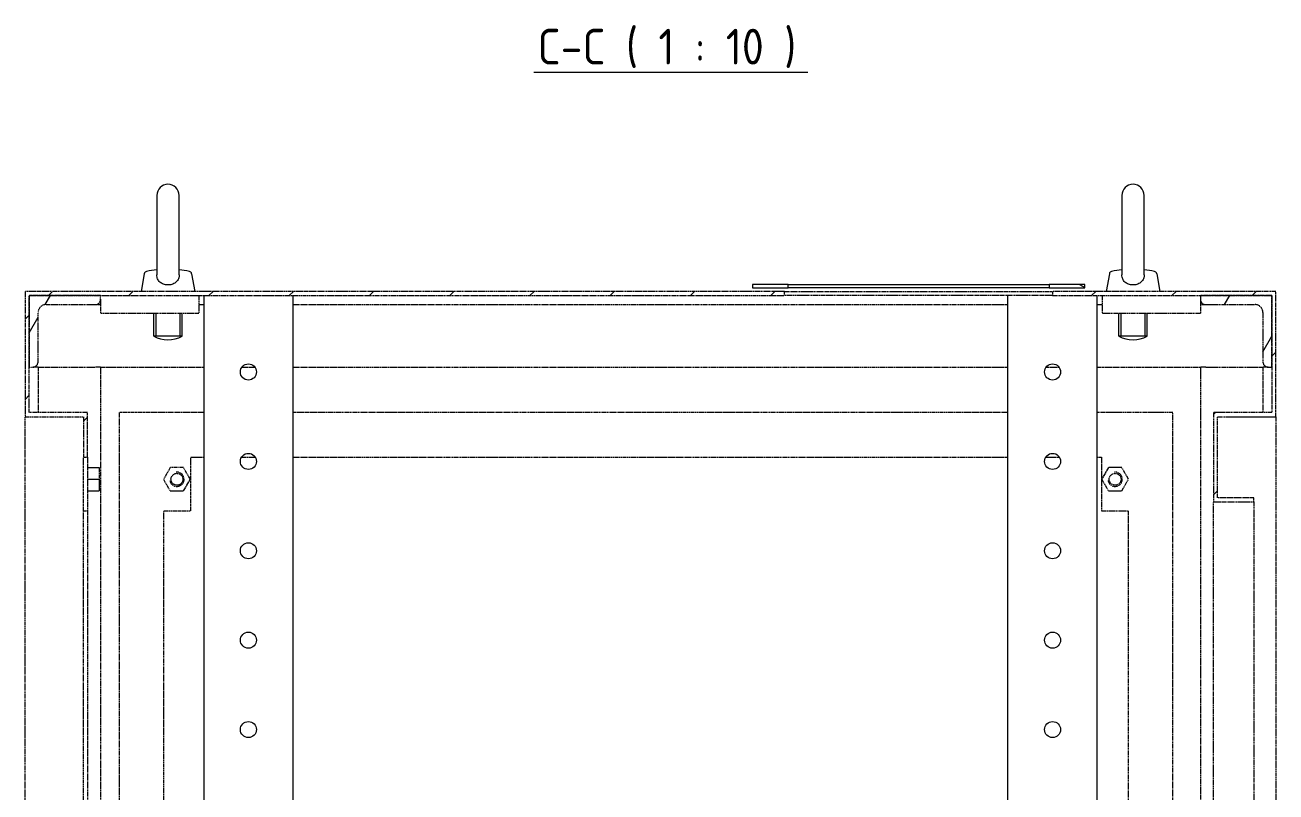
# Model space of a CAD drawing. Header units: millimetres. Extents: x 0 to 8410, y 0 to 5940.
# Drawn here: x 2028 to 2728, y 2751 to 3180 of the extents above; entities that cross this region are included whole.
import ezdxf

# ---------------------------------------------------------------- set-up
doc = ezdxf.new("R2010")
doc.units = ezdxf.units.MM
doc.header["$LTSCALE"] = 10
doc.linetypes.add('DOUBLE_DASH_CHAIN', pattern=[1.2403, 0.6614, -0.0827, 0.1654, -0.0827, 0.1654, -0.0827])
for name, color, linetype, lineweight, true_color in [('가시적인 것(ISO)', 3, 'Continuous', 5, 0x00ff00), ('가시적인 좁은 것(ISO)', 3, 'Continuous', 5, 0x00ff00), ('기호(ISO)', 5, 'Continuous', 5, 0x0000ff), ('참조(ISO)', 6, 'DOUBLE_DASH_CHAIN', 5, 0xff00ff)]:
    doc.layers.add(name, color=color, linetype=linetype, lineweight=lineweight, true_color=true_color)
doc.layers.add('해치(ISO)', color=7, linetype='Continuous', lineweight=5)
doc.styles.add('텍스트 스타일466', font='isocp.shx')

msp = doc.modelspace()

# ---------------------------------------------------------------- hatches: boundary and pattern name
at = {"layer": '해치(ISO)'}
h = msp.add_hatch(dxfattribs=at)
h.set_pattern_fill('ANSI31', color=256, scale=254, angle=105.00025, style=0)
h.set_pattern_definition([(150.00025, (0, 0), (-15.87488, -27.49637), [])])
h.paths.add_polyline_path([(2454.56, 3032.83), (2454.56, 3034.83), (2434.56, 3034.83), (2434.56, 3032.83)])
h.paths.add_polyline_path([(2600.56, 3034.83), (2600.56, 3032.83), (2620.56, 3032.83), (2620.56, 3034.83)])
h = msp.add_hatch(dxfattribs=at)
h.set_pattern_fill('ANSI31', color=256, scale=254, style=0)
h.set_pattern_definition([(45, (0, 0), (-22.45064, 22.45064), [])])
h.paths.add_polyline_path([(2452.56, 3028.53), (2452.56, 3030.83), (2027.56, 3030.83), (2027.56, 2960.83), (2060.26, 2960.83), (2060.26, 2938.13), (2062.56, 2938.13), (2062.56, 2963.13), (2029.86, 2963.13), (2029.86, 2988.53), (2029.86, 3028.53), (2069.86, 3028.53)])
h.paths.add_polyline_path([(2725.26, 2963.13), (2692.56, 2963.13), (2692.56, 2913.13), (2715.26, 2913.13), (2715.26, 2915.43), (2694.86, 2915.43), (2694.86, 2960.83), (2727.56, 2960.83), (2727.56, 3030.83), (2602.56, 3030.83), (2602.56, 3028.53), (2685.26, 3028.53), (2725.26, 3028.53), (2725.26, 2988.53)])
h.paths.add_polyline_path([(2027.56, 930.83), (2147.56, 930.83), (2607.56, 930.83), (2727.56, 930.83), (2727.56, 1000.83), (2694.86, 1000.83), (2694.86, 1046.23), (2715.26, 1046.23), (2715.26, 1048.53), (2692.56, 1048.53), (2692.56, 998.53), (2725.26, 998.53), (2725.26, 976.73), (2725.26, 939.53), (2725.26, 933.13), (2718.86, 933.13), (2681.66, 933.13), (2675.26, 933.13), (2575.26, 933.13), (2179.86, 933.13), (2079.86, 933.13), (2073.46, 933.13), (2036.26, 933.13), (2029.86, 933.13), (2029.86, 939.53), (2029.86, 976.73), (2029.86, 998.53), (2062.56, 998.53), (2062.56, 1023.53), (2060.26, 1023.53), (2060.26, 1000.83), (2027.56, 1000.83)])
h = msp.add_hatch(dxfattribs=at)
h.set_pattern_fill('ANSI31', color=256, scale=254, angle=14.99998, style=0)
h.set_pattern_definition([(60, (0, 0), (-27.4963, 15.875), [])])
edge = h.paths.add_edge_path()
edge.add_line((2029.86, 3028.53), (2029.86, 2988.53))
edge.add_line((2029.86, 2988.53), (2031.86, 2988.53))
edge.add_ellipse((2031.86, 2991.53), major_axis=(0, -3), ratio=1, start_angle=0, end_angle=90)
edge.add_line((2034.86, 2991.53), (2034.86, 3019.03))
edge.add_ellipse((2039.36, 3019.03), major_axis=(-4.5, 0), ratio=1, start_angle=270, end_angle=360, ccw=False)
edge.add_line((2039.36, 3023.53), (2066.86, 3023.53))
edge.add_ellipse((2066.86, 3026.53), major_axis=(0, -3), ratio=1, start_angle=0, end_angle=90)
edge.add_line((2069.86, 3026.53), (2069.86, 3028.53))
edge.add_line((2069.86, 3028.53), (2029.86, 3028.53))
edge = h.paths.add_edge_path()
edge.add_line((2725.26, 3028.53), (2685.26, 3028.53))
edge.add_line((2685.26, 3028.53), (2685.26, 3026.53))
edge.add_ellipse((2688.26, 3026.53), major_axis=(-3, 0), ratio=1, start_angle=0, end_angle=90)
edge.add_line((2688.26, 3023.53), (2715.76, 3023.53))
edge.add_ellipse((2715.76, 3019.03), major_axis=(0, 4.5), ratio=1, start_angle=270, end_angle=360, ccw=False)
edge.add_line((2720.26, 3019.03), (2720.26, 2991.53))
edge.add_ellipse((2723.26, 2991.53), major_axis=(-3, 0), ratio=1, start_angle=0, end_angle=90)
edge.add_line((2723.26, 2988.53), (2725.26, 2988.53))
edge.add_line((2725.26, 2988.53), (2725.26, 3028.53))

# ---------------------------------------------------------------- linework, layer by layer
at = {"layer": '가시적인 것(ISO)'}
for p, q in [((2101.31, 3084.58), (2101.31, 3040.21)), ((2113.81, 3040.21), (2113.81, 3084.58)), ((2641.31, 3084.58), (2641.31, 3040.21)), ((2653.81, 3040.21), (2653.81, 3084.58)), ((2094.32, 3040.78), (2092.56, 3030.83)), ((2120.81, 3040.78), (2122.56, 3030.83)), ((2634.32, 3040.78), (2632.56, 3030.83)), ((2660.81, 3040.78), (2662.56, 3030.83)), ((2454.56, 3034.83), (2434.56, 3034.83)), ((2434.56, 3034.83), (2434.56, 3032.83)), ((2434.56, 3032.83), (2454.56, 3032.83)), ((2454.56, 3032.83), (2454.56, 3034.83)), ((2454.56, 3034.83), (2600.56, 3034.83)), ((2600.56, 3032.83), (2454.56, 3032.83)), ((2600.56, 3034.83), (2600.56, 3032.83)), ((2620.56, 3034.83), (2600.56, 3034.83)), ((2600.56, 3032.83), (2620.56, 3032.83)), ((2620.56, 3032.83), (2620.56, 3034.83)), ((2127.56, 3028.53), (2127.56, 1960.33)), ((2177.56, 2506.83), (2177.56, 3028.53)), ((2577.56, 2506.83), (2577.56, 3028.53)), ((2627.56, 2670.83), (2627.56, 3028.53)), ((2099.56, 3005.83), (2099.56, 3018.53)), ((2115.56, 3005.83), (2115.56, 3018.53)), ((2639.56, 3005.83), (2639.56, 3018.53)), ((2655.56, 3005.83), (2655.56, 3018.53)), ((2115.56, 3005.83), (2099.56, 3005.83)), ((2655.56, 3005.83), (2639.56, 3005.83))]:
    msp.add_line(p, q, dxfattribs=at)
for centre in [(2152.56, 2985.83), (2602.56, 2985.83), (2152.56, 2935.83), (2602.56, 2935.83), (2152.56, 2885.83), (2602.56, 2885.83), (2152.56, 2835.83), (2602.56, 2835.83), (2152.56, 2785.83), (2602.56, 2785.83)]:
    msp.add_circle(centre, 4.5, dxfattribs=at)
for centre, radius, start, end in [((2107.56, 3084.58), 6.25, 0, 180), ((2647.56, 3084.58), 6.25, 0, 180), ((2095.89, 3040.5), 1.6, 102.02655, 170), ((2107.56, 2985.72), 57.61, 96.22838, 102.02655), ((2107.56, 2985.72), 57.61, 77.97345, 83.77162), ((2119.23, 3040.5), 1.6, 10, 77.97345), ((2635.89, 3040.5), 1.6, 102.02655, 170), ((2647.56, 2985.72), 57.61, 96.22838, 102.02655), ((2647.56, 2985.72), 57.61, 77.97345, 83.77162), ((2659.23, 3040.5), 1.6, 10, 77.97345), ((2107.56, 3020.83), 17, 241.92751, 298.07249), ((2647.56, 3020.83), 17, 241.92751, 298.07249)]:
    msp.add_arc(centre, radius, start, end, dxfattribs=at)
for points in [[(2113.81, 3040.21), (2113.82, 3039.63), (2113.74, 3039.05), (2113.37, 3037.81), (2113.04, 3037.19), (2112.12, 3036.09), (2111.54, 3035.63), (2110.18, 3034.91), (2109.41, 3034.67), (2107.81, 3034.45), (2106.99, 3034.46), (2105.41, 3034.76), (2104.66, 3035.03), (2103.33, 3035.82), (2102.76, 3036.32), (2101.9, 3037.52), (2101.61, 3038.19), (2101.36, 3039.34), (2101.31, 3039.77), (2101.31, 3040.21)], [(2653.81, 3040.21), (2653.82, 3039.63), (2653.74, 3039.05), (2653.37, 3037.81), (2653.04, 3037.19), (2652.12, 3036.09), (2651.54, 3035.63), (2650.18, 3034.91), (2649.41, 3034.67), (2647.81, 3034.45), (2646.99, 3034.46), (2645.41, 3034.76), (2644.66, 3035.03), (2643.33, 3035.82), (2642.76, 3036.32), (2641.9, 3037.52), (2641.61, 3038.19), (2641.36, 3039.34), (2641.31, 3039.77), (2641.31, 3040.21)]]:
    msp.add_open_spline(points, degree=3, knots=[0.057721, 0.057721, 0.057721, 0.057721, 0.238999, 0.238999, 0.466929, 0.466929, 0.703409, 0.703409, 0.948288, 0.948288, 1.19194, 1.19194, 1.435841, 1.435841, 1.680633, 1.680633, 1.91384, 1.91384, 2.049706, 2.049706, 2.049706, 2.049706], dxfattribs=at)
at = {"layer": '가시적인 좁은 것(ISO)'}
for p, q in [((2100.77, 3018.53), (2100.77, 3005.83)), ((2114.36, 3005.83), (2114.36, 3018.53)), ((2640.77, 3018.53), (2640.77, 3005.83)), ((2654.36, 3005.83), (2654.36, 3018.53))]:
    msp.add_line(p, q, dxfattribs=at)
at = {"layer": '기호(ISO)', "color": 7, "lineweight": 18}
msp.add_line((2312.3, 3153.62), (2465.67, 3153.62), dxfattribs=at)
at = {"layer": '참조(ISO)', "ltscale": 0.364531}
msp.add_line((2452.56, 3030.83), (2027.56, 3030.83), dxfattribs=at)
at = {"layer": '참조(ISO)', "ltscale": 0.352737}
for p, q in [((2027.56, 3030.83), (2027.56, 2960.83)), ((2727.56, 2960.83), (2727.56, 3030.83))]:
    msp.add_line(p, q, dxfattribs=at)
at = {"layer": '참조(ISO)', "ltscale": 0.351528}
for p, q in [((2029.86, 2963.13), (2029.86, 3028.53)), ((2725.26, 3028.53), (2725.26, 2963.13))]:
    msp.add_line(p, q, dxfattribs=at)
at = {"layer": '참조(ISO)', "ltscale": 0.362558}
msp.add_line((2029.86, 3028.53), (2452.56, 3028.53), dxfattribs=at)
at = {"layer": '참조(ISO)', "ltscale": 0.358336}
for p, q in [((2029.86, 3028.53), (2029.86, 2988.53)), ((2069.86, 3028.53), (2029.86, 3028.53)), ((2725.26, 3028.53), (2685.26, 3028.53)), ((2725.26, 2988.53), (2725.26, 3028.53))]:
    msp.add_line(p, q, dxfattribs=at)
at = {"layer": '참조(ISO)', "ltscale": 0.063385}
for p, q in [((2069.86, 3026.53), (2069.86, 3028.53)), ((2685.26, 3028.53), (2685.26, 3026.53)), ((2029.86, 2988.53), (2031.86, 2988.53)), ((2723.26, 2988.53), (2725.26, 2988.53))]:
    msp.add_line(p, q, dxfattribs=at)
at = {"layer": '참조(ISO)', "ltscale": 0.322503}
for p, q in [((2069.86, 3026.53), (2069.86, 3018.53)), ((2685.26, 3026.53), (2685.26, 3018.53))]:
    msp.add_line(p, q, dxfattribs=at)
at = {"layer": '참조(ISO)', "ltscale": 0.403128}
for p, q in [((2124.86, 3028.53), (2124.86, 3018.53)), ((2630.26, 3028.53), (2630.26, 3018.53)), ((2105.26, 2908.13), (2120.26, 2908.13)), ((2629.86, 2908.13), (2644.86, 2908.13))]:
    msp.add_line(p, q, dxfattribs=at)
at = {"layer": '참조(ISO)', "ltscale": 0.072907}
for p, q in [((2452.56, 3028.53), (2452.56, 3030.83)), ((2602.56, 3030.83), (2602.56, 3028.53)), ((2060.26, 2938.13), (2062.56, 2938.13)), ((2627.56, 2938.13), (2629.86, 2938.13)), ((2715.26, 2913.13), (2715.26, 2915.43)), ((2060.26, 2908.13), (2062.56, 2908.13))]:
    msp.add_line(p, q, dxfattribs=at)
at = {"layer": '참조(ISO)', "ltscale": 0.36648}
for p, q in [((2452.56, 3030.83), (2602.56, 3030.83)), ((2602.56, 3028.53), (2452.56, 3028.53)), ((2692.56, 2963.13), (2692.56, 2913.13))]:
    msp.add_line(p, q, dxfattribs=at)
at = {"layer": '참조(ISO)', "ltscale": 0.359936}
msp.add_line((2727.56, 3030.83), (2602.56, 3030.83), dxfattribs=at)
at = {"layer": '참조(ISO)', "ltscale": 0.366399}
msp.add_line((2602.56, 3028.53), (2725.26, 3028.53), dxfattribs=at)
at = {"layer": '참조(ISO)', "ltscale": 0.369534}
for p, q in [((2034.86, 2991.53), (2034.86, 3019.03)), ((2039.36, 3023.53), (2066.86, 3023.53)), ((2124.86, 3018.53), (2069.86, 3018.53)), ((2685.26, 3018.53), (2630.26, 3018.53)), ((2688.26, 3023.53), (2715.76, 3023.53)), ((2720.26, 3019.03), (2720.26, 2991.53)), ((2039.36, 2988.53), (2066.86, 2988.53)), ((2688.26, 2988.53), (2715.76, 2988.53))]:
    msp.add_line(p, q, dxfattribs=at)
at = {"layer": '참조(ISO)', "ltscale": 0.095127}
for p, q in [((2066.86, 3023.53), (2069.86, 3023.53)), ((2685.26, 3023.53), (2688.26, 3023.53))]:
    msp.add_line(p, q, dxfattribs=at)
at = {"layer": '참조(ISO)', "ltscale": 0.085604}
for p, q in [((2124.86, 3023.53), (2127.56, 3023.53)), ((2627.56, 3023.53), (2630.26, 3023.53))]:
    msp.add_line(p, q, dxfattribs=at)
at = {"layer": '참조(ISO)', "ltscale": 0.362363}
for p, q in [((2177.56, 3023.53), (2577.56, 3023.53)), ((2177.56, 2988.53), (2577.56, 2988.53)), ((2577.56, 2963.13), (2177.56, 2963.13)), ((2177.56, 2938.13), (2577.56, 2938.13))]:
    msp.add_line(p, q, dxfattribs=at)
at = {"layer": '참조(ISO)', "ltscale": 0.149482}
for p, q in [((2034.86, 2988.53), (2031.86, 2988.53)), ((2069.86, 2988.53), (2066.86, 2988.53)), ((2688.26, 2988.53), (2685.26, 2988.53)), ((2723.26, 2988.53), (2720.26, 2988.53))]:
    msp.add_line(p, q, dxfattribs=at)
at = {"layer": '참조(ISO)', "ltscale": 0.341315}
for p, q in [((2034.86, 2988.53), (2034.86, 2963.13)), ((2720.26, 2988.53), (2720.26, 2963.13))]:
    msp.add_line(p, q, dxfattribs=at)
at = {"layer": '참조(ISO)', "ltscale": 0.284955}
for p, q in [((2034.86, 2988.53), (2039.36, 2988.53)), ((2715.76, 2988.53), (2720.26, 2988.53))]:
    msp.add_line(p, q, dxfattribs=at)
at = {"layer": '참조(ISO)', "ltscale": 0.357854}
for p, q in [((2069.86, 2988.53), (2127.56, 2988.53)), ((2627.56, 2988.53), (2685.26, 2988.53))]:
    msp.add_line(p, q, dxfattribs=at)
at = {"layer": '참조(ISO)', "ltscale": 0.362576}
msp.add_line((2069.86, 2988.53), (2069.86, 1320.13), dxfattribs=at)
at = {"layer": '참조(ISO)', "ltscale": 0.290252}
for p, q in [((2148.96, 2988.53), (2156.16, 2988.53)), ((2598.96, 2988.53), (2606.16, 2988.53))]:
    msp.add_line(p, q, dxfattribs=at)
at = {"layer": '참조(ISO)', "ltscale": 0.36361}
msp.add_line((2685.26, 2988.53), (2685.26, 2668.33), dxfattribs=at)
at = {"layer": '참조(ISO)', "ltscale": 0.376637}
for p, q in [((2062.56, 2963.13), (2029.86, 2963.13)), ((2725.26, 2963.13), (2692.56, 2963.13)), ((2027.56, 2960.83), (2060.26, 2960.83)), ((2694.86, 2960.83), (2727.56, 2960.83))]:
    msp.add_line(p, q, dxfattribs=at)
at = {"layer": '참조(ISO)', "ltscale": 0.33594}
msp.add_line((2062.56, 2938.13), (2062.56, 2963.13), dxfattribs=at)
at = {"layer": '참조(ISO)', "ltscale": 0.34669}
msp.add_line((2127.56, 2963.13), (2080.26, 2963.13), dxfattribs=at)
at = {"layer": '참조(ISO)', "ltscale": 0.363029}
msp.add_line((2080.26, 2963.13), (2080.26, 1603.33), dxfattribs=at)
at = {"layer": '참조(ISO)', "ltscale": 0.378941}
msp.add_line((2669.86, 2963.13), (2627.56, 2963.13), dxfattribs=at)
at = {"layer": '참조(ISO)', "ltscale": 0.360128}
msp.add_line((2669.86, 2668.33), (2669.86, 2963.13), dxfattribs=at)
at = {"layer": '참조(ISO)', "ltscale": 0.362446}
msp.add_line((2027.56, 1000.83), (2027.56, 2960.83), dxfattribs=at)
at = {"layer": '참조(ISO)', "ltscale": 0.36604}
for p, q in [((2060.26, 2960.83), (2060.26, 2938.13)), ((2694.86, 2915.43), (2694.86, 2960.83)), ((2692.56, 2913.13), (2715.26, 2913.13))]:
    msp.add_line(p, q, dxfattribs=at)
at = {"layer": '참조(ISO)', "ltscale": 0.364513}
msp.add_line((2727.56, 2960.83), (2727.56, 2617.23), dxfattribs=at)
at = {"layer": '참조(ISO)', "ltscale": 0.345539}
for p, q in [((2060.26, 2908.13), (2060.26, 2938.13)), ((2062.56, 2938.13), (2062.56, 2908.13)), ((2120.26, 2908.13), (2120.26, 2938.13)), ((2629.86, 2938.13), (2629.86, 2908.13))]:
    msp.add_line(p, q, dxfattribs=at)
at = {"layer": '참조(ISO)', "ltscale": 0.294284}
msp.add_line((2120.26, 2938.13), (2127.56, 2938.13), dxfattribs=at)
at = {"layer": '참조(ISO)', "ltscale": 0.311845}
for p, q in [((2148.7, 2938.13), (2156.43, 2938.13)), ((2598.7, 2938.13), (2606.43, 2938.13))]:
    msp.add_line(p, q, dxfattribs=at)
at = {"layer": '참조(ISO)', "ltscale": 0.206225}
for p, q in [((2062.56, 2932.33), (2069.06, 2932.33)), ((2062.56, 2925.83), (2069.06, 2925.83)), ((2062.56, 2919.33), (2069.06, 2919.33))]:
    msp.add_line(p, q, dxfattribs=at)
at = {"layer": '참조(ISO)', "ltscale": 0.30257}
for p, q in [((2069.06, 2932.33), (2069.06, 2925.83)), ((2108.81, 2932.33), (2105.06, 2925.83)), ((2116.32, 2932.33), (2108.81, 2932.33)), ((2120.07, 2925.83), (2116.32, 2932.33)), ((2633.81, 2932.33), (2630.06, 2925.83)), ((2641.32, 2932.33), (2633.81, 2932.33)), ((2645.07, 2925.83), (2641.32, 2932.33)), ((2069.06, 2925.83), (2069.06, 2919.33)), ((2105.06, 2925.83), (2108.81, 2919.33)), ((2108.81, 2919.33), (2116.32, 2919.33)), ((2116.32, 2919.33), (2120.07, 2925.83)), ((2630.06, 2925.83), (2633.81, 2919.33)), ((2633.81, 2919.33), (2641.32, 2919.33)), ((2641.32, 2919.33), (2645.07, 2925.83))]:
    msp.add_line(p, q, dxfattribs=at)
at = {"layer": '참조(ISO)', "ltscale": 0.365503}
for p, q in [((2692.56, 2668.33), (2692.56, 2913.13)), ((2715.26, 2913.13), (2715.26, 2668.33))]:
    msp.add_line(p, q, dxfattribs=at)
at = {"layer": '참조(ISO)', "ltscale": 0.328953}
msp.add_line((2715.26, 2915.43), (2694.86, 2915.43), dxfattribs=at)
at = {"layer": '참조(ISO)', "ltscale": 0.361778}
for p, q in [((2060.26, 2140.83), (2060.26, 2908.13)), ((2062.56, 2908.13), (2062.56, 2140.83)), ((2105.26, 2140.83), (2105.26, 2908.13))]:
    msp.add_line(p, q, dxfattribs=at)
at = {"layer": '참조(ISO)', "ltscale": 0.36099}
msp.add_line((2644.86, 2908.13), (2644.86, 2670.83), dxfattribs=at)
at = {"layer": '참조(ISO)', "ltscale": 0.336728}
for centre in [(2112.56, 2925.83), (2637.56, 2925.83)]:
    msp.add_circle(centre, 3.32, dxfattribs=at)
at = {"layer": '참조(ISO)', "ltscale": 0.149482}
for centre, start, end in [((2066.86, 3026.53), 270, 0), ((2688.26, 3026.53), 180, 270), ((2031.86, 2991.53), 270, 0), ((2723.26, 2991.53), 180, 270)]:
    msp.add_arc(centre, 3, start, end, dxfattribs=at)
at = {"layer": '참조(ISO)', "ltscale": 0.284955}
for centre, start, end in [((2039.36, 3019.03), 90, 180), ((2715.76, 3019.03), 0, 90)]:
    msp.add_arc(centre, 4.5, start, end, dxfattribs=at)
at = {"layer": '참조(ISO)', "ltscale": 0.379939}
for centre in [(2112.56, 2925.83), (2637.56, 2925.83)]:
    msp.add_arc(centre, 4, 190, 100, dxfattribs=at)

# ---------------------------------------------------------------- texts
at = {"layer": '기호(ISO)', "color": 7, "insert": (2314.38, 3155.83), "char_height": 20, "attachment_point": 7, "style": '텍스트 스타일466'}
msp.add_mtext('C-C ( 1 : 10 )', dxfattribs=at)

doc.saveas('drawing.dxf')
